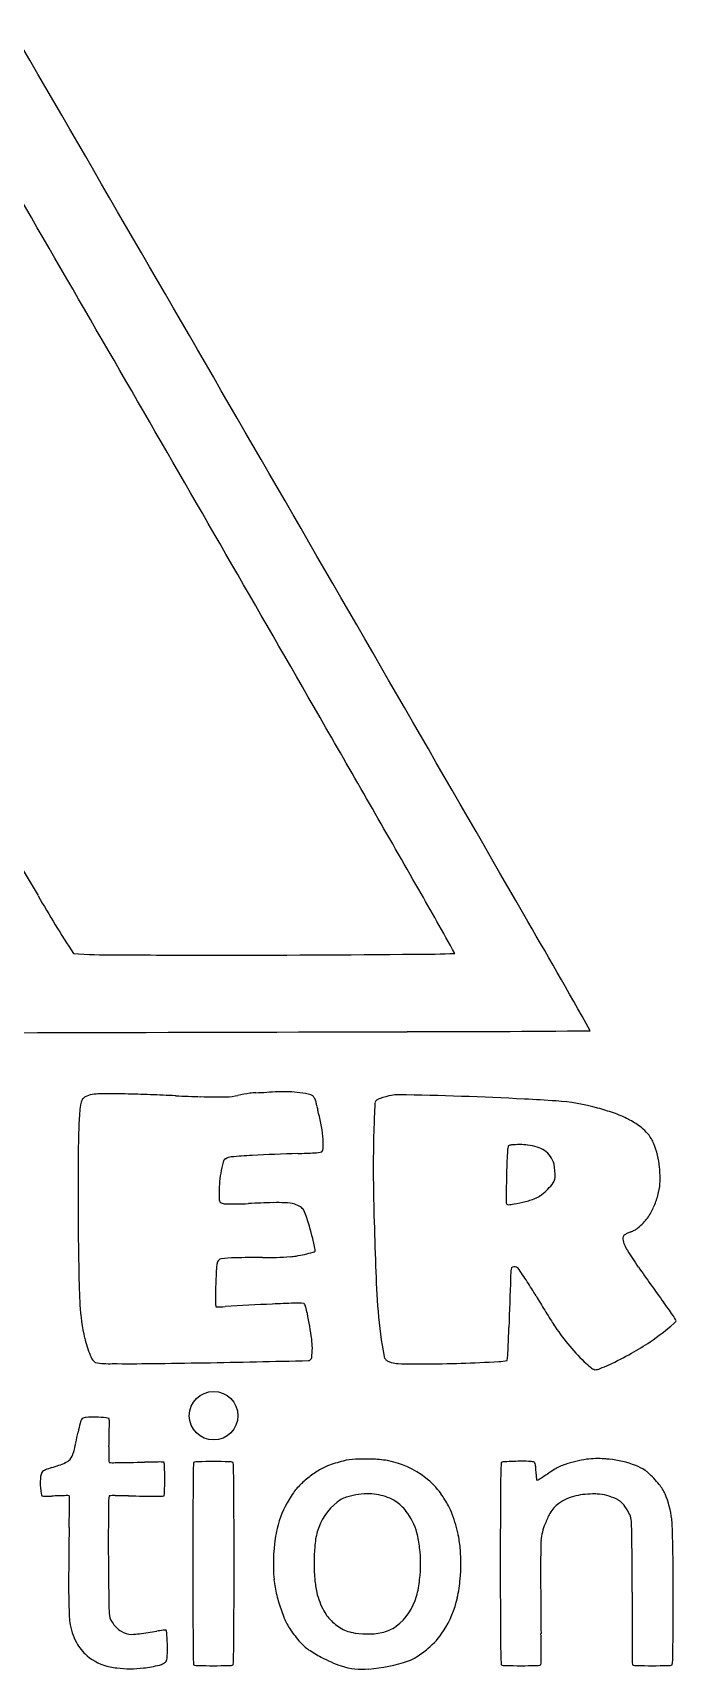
# Model space of a CAD drawing. Extents: x 0.02 to 2.63, y 0.14 to 2.53.
# Drawn here: x 1.756 to 2.634, y 0.143 to 2.376 of the extents above; entities that cross this region are included whole.
import ezdxf

# ---------------------------------------------------------------- set-up
doc = ezdxf.new("R2010")
doc.units = 0
doc.header["$MEASUREMENT"] = 0
doc.layers.add('Arc', color=6, linetype='CONTINUOUS')
doc.layers.add('Circle', color=5, linetype='CONTINUOUS')

msp = doc.modelspace()

# ---------------------------------------------------------------- linework, layer by layer
at = {"layer": 'Arc'}
for centre, radius, start, end in [((-385.4572, -222.308), 447.6576, 29.948657, 30.126501), ((-218.393, -125.406), 254.4186, 29.902455, 30.134125), ((-85.4351, -48.9688), 101.0548, 29.770218, 29.914554), ((28.6379, 17.1058), 31.229, -149.77049, -149.3786), ((-1.0952, -0.7579), 3.908, 28.7212, 30.1871), ((3.0259, 1.9167), 1.4521, -150.3717, -146.7313), ((-9.193, -5.5795), 13.4388, 29.3852, 30.1647), ((1.8589, 1.694), 0.5758, -94.6941, -89.0245), ((1.9864, 13.6958), 12.5781, -90.53608, -89.94758), ((1.9976, 31.3576), 30.2399, -89.99938, -89.46817), ((2.2816, 2.282), 1.163, -90.1627, -87.5132), ((-0.1358, 835.8822), 834.8724, -89.965361, -89.8350914), ((2.2644, 26.0355), 25.0222, -89.99365, -89.42205), ((1.9172, 0.8962), 0.0971, 168.5273, 174.7685), ((1.8375, 0.9132), 0.0156, 147.5743, 171.4999), ((1.8339, 0.9133), 0.0126, 119.383, 139.3777), ((1.8427, 0.8953), 0.0327, 99.4975, 117.4068), ((1.8488, 0.8597), 0.0687, 90.7031, 99.5609), ((1.8606, -0.0642), 0.9928, 88.7454, 90.7336), ((1.8407, -0.9747), 1.9034, 87.7081, 88.7454), ((1.0141, -21.6299), 22.5752, 87.62075, 87.70823), ((2.0463, 3.2146), 2.2908, -92.3793, -91.5174), ((2.0145, 2.0133), 1.089, -91.5174, -89.7047), ((2.0165, 1.0244), 0.1001, -87.9343, -78.6313), ((2.0864, 0.6995), 0.2322, 98.4337, 102.4641), ((2.0625, 0.8583), 0.0716, 91.6577, 98.1567), ((2.0421, 1.5944), 0.6647, -88.4222, -87.1205), ((2.1192, 0.0617), 0.8699, 91.8756, 92.8759), ((2.0992, 0.6704), 0.2608, 88.5579, 91.8822), ((2.1021, 0.7817), 0.1495, 82.8151, 88.5658), ((2.1077, 0.8262), 0.1046, 74.614, 82.8029), ((2.1334, 0.9197), 0.00769, 42.102, 74.4296), ((2.1293, 0.9162), 0.013, 21.404, 41.398), ((2.1115, 0.909), 0.0323, 12.8859, 21.8491), ((1.9958, 0.882), 0.1511, 11.0894, 13.0772), ((3.8767, 0.8354), 1.6557, 177.2123, 178.5389), ((2.2283, 0.9152), 0.00543, 122.9227, 171.8398), ((2.2378, 0.8998), 0.0236, 108.906, 122.0251), ((2.2588, 0.8487), 0.0787, 99.5136, 111.3359), ((2.2541, 0.8779), 0.0492, 89.1313, 99.6923), ((2.193, -3.4987), 4.4262, 86.9684, 89.1997), ((2.2479, -2.4384), 3.3645, 86.2127, 86.9465), ((2.4527, 0.6448), 0.2745, 74.2714, 86.351), ((2.0949, 0.8782), 0.2757, 174.4089, 177.117), ((2.2043, 0.9227), 0.0614, -169.0453, -164.447), ((1.9575, 0.8515), 0.1954, 5.4871, 16.2839), ((2.4445, 0.607), 0.3131, 70.6248, 74.7061), ((2.496, 0.7507), 0.1605, 63.0223, 70.9729), ((2.5273, 0.8094), 0.0939, 52.3995, 63.7788), ((2.4628, 0.8593), 0.6441, 177.0841, 179.4025), ((4.3488, 0.8245), 2.128, 178.5682, -178.3341), ((2.5486, 0.8352), 0.0606, 31.8061, 53.462), ((6.639, 0.7903), 4.8209, 179.1009, -178.3568), ((2.1412, 0.8825), 0.0345, -90.8194, -74.1389), ((2.1464, 0.853), 0.00555, -40.593, -11.7105), ((2.1298, 0.8573), 0.0227, -13.9866, -3.8792), ((2.0775, 0.8611), 0.0751, -4.0526, 6.9027), ((2.7763, 0.8236), 0.3734, 175.7353, 177.9472), ((2.4241, 0.8514), 0.0201, 161.9911, -179.8768), ((2.4098, 0.8468), 0.0119, 91.8344, 113.9555), ((2.4196, 0.7569), 0.1023, 83.3706, 95.6951), ((2.4235, 0.7872), 0.0717, 73.3012, 83.7106), ((2.4345, 0.8224), 0.0348, 36.3281, 73.9202), ((2.561, 0.843), 0.0459, 22.2618, 31.6155), ((2.4903, 0.8162), 0.1215, 5.739, 21.3497), ((2.167, 0.7943), 0.1565, 164.7701, 176.1611), ((2.023, 0.8333), 0.00739, 121.7653, 163.0586), ((2.0284, 0.8261), 0.0163, 94.5793, 124.5029), ((2.0872, 0.2279), 0.6174, 92.9514, 95.5898), ((2.1952, -1.8139), 2.662, 91.6653, 93.0091), ((2.0879, 1.7522), 0.9057, -88.1047, -86.6555), ((3.9209, 0.7792), 1.5189, 177.8181, 179.9735), ((2.4374, 0.8252), 0.0308, 13.739, 35.4126), ((2.3983, 0.818), 0.0705, -2.7836, 11.8845), ((2.459, 0.8131), 0.153, -2.5739, 5.7035), ((2.2387, 0.7899), 0.2283, 176.2599, -178.5278), ((2.3309, 0.9211), 0.1772, -44.6249, -41.0137), ((2.4524, 0.8159), 0.0164, -41.9664, -4.4308), ((2.5376, 0.8104), 0.0743, -16.2665, -3.2376), ((2.0154, 0.7846), 0.00503, -173.9729, -132.1934), ((2.3765, 0.9996), 0.2242, -80.6805, -76.5554), ((2.407, 0.8686), 0.0897, -76.0659, -65.8303), ((2.4288, 0.8188), 0.0353, -64.8861, -55.968), ((2.4185, 0.8336), 0.0534, -55.7665, -43.8398), ((2.4881, 0.8258), 0.1262, -24.4155, -16.6577), ((2.0179, 0.7869), 0.00841, -134.1456, -93.6706), ((2.0308, 1.2012), 0.4229, -91.8194, -87.3027), ((2.1036, -0.1547), 0.9349, 91.1974, 93.2424), ((2.0895, 0.483), 0.297, 87.846, 91.0607), ((2.1, 0.7313), 0.0485, 73.6413, 89.1872), ((2.106, 0.7507), 0.0282, 56.5994, 74.1793), ((2.1122, 0.7613), 0.016, 31.4014, 54.5637), ((2.0805, 0.7447), 0.0518, 17.7224, 28.8005), ((1.6813, 0.6169), 0.471, 13.4812, 17.7441), ((8.0389, 0.9172), 5.8192, -178.47776, -177.79522), ((2.405, 0.78), 0.00288, -177.9832, -92.0168), ((1.6857, 5.1498), 4.4315, -80.6605, -80.5564), ((2.548, 0.7937), 0.0583, -44.7599, -28.4429), ((2.4139, 0.859), 0.2075, -26.6533, -24.3072), ((2.577, 0.7165), 0.0237, 113.4435, 124.1238), ((2.6392, 0.5772), 0.1762, 112.2962, 113.9759), ((2.5468, 0.8024), 0.0672, -67.7035, -63.1758), ((2.5675, 0.7619), 0.0217, -63.5534, -50.6078), ((2.4919, 0.8503), 0.138, -49.6439, -45.0189), ((1.981, 0.6881), 0.163, 10.5615, 13.6895), ((2.1309, 0.7151), 0.0106, -6.4575, 15.5691), ((2.5688, 0.731), 0.00779, 160.4713, -175.4946), ((2.5886, 0.7335), 0.0277, -173.5021, -156.254), ((2.5669, 0.7311), 0.0059, 122.3869, 155.1084), ((2.6155, 0.745), 0.0569, -156.6202, -147.7417), ((3.1077, 1.0597), 0.6412, -147.4313, -145.0279), ((2.5431, 0.648), 0.5377, 174.821, 179.3922), ((2.0169, 0.6954), 0.00929, 137.1382, 173.2218), ((2.0141, 0.6981), 0.00541, 99.3918, 138.0334), ((2.0427, 0.3927), 0.3122, 91.9503, 95.4166), ((2.059, -0.1475), 0.8526, 89.2711, 91.813), ((2.0716, 1.2434), 0.5383, -90.1823, -86.1586), ((2.0983, 0.8108), 0.105, -84.9216, -80.6045), ((2.0869, 0.8847), 0.1798, -80.8519, -73.2669), ((2.137, 0.7195), 0.00716, -76.7245, -51.4476), ((3.7347, 0.743), 1.5115, -178.118, -175.7674), ((2.4139, 0.684), 0.00851, 85.0975, 112.4015), ((2.4143, 0.6877), 0.00484, 43.0922, 86.8154), ((6.0391, 3.1279), 4.2287, -144.8311, -144.0297), ((13.679, 0.2725), 11.2782, 177.9427, 178.2876), ((2.4886, 0.6776), 0.0806, 170.4515, -179.8142), ((2.4124, 0.6874), 0.00486, 111.8061, 132.2329), ((2.1223, 0.4741), 0.3666, 32.6992, 36.2663), ((1.7868, 0.2587), 0.7653, 30.9886, 32.6994), ((2.1967, 0.6635), 0.3767, -178.2597, -176.5124), ((2.2308, 0.6505), 0.2253, 179.1802, -178.0627), ((10.6822, 5.6014), 9.6113, -149.01073, -148.87442), ((2.105, 0.6576), 0.2848, -176.5859, -167.3392), ((2.0195, 0.6422), 0.0139, 177.2139, -162.8921), ((2.0115, 0.7218), 0.0839, -93.6473, -84.9323), ((6.5165, -84.2202), 84.9776, 92.990553, 93.033888), ((2.1496, -0.6093), 1.2527, 91.681, 93.0415), ((2.1179, 0.5861), 0.057, 81.3814, 95.1567), ((2.118, 0.6357), 0.0108, 12.1767, 38.7187), ((2.0284, 0.6079), 0.1046, 11.5896, 16.699), ((1.5134, 0.507), 0.6294, 7.9247, 11.1705), ((2.813, 0.6779), 0.5875, -175.4647, -169.4326), ((3.019, 0.9739), 0.6592, -148.8753, -146.8901), ((1.694, -0.0268), 1.1409, 34.9394, 36.0232), ((2.6003, 0.6034), 0.037, 24.4626, 38.6433), ((0.4242, 0.6682), 1.9824, -2.5953, -1.6962), ((2.7096, 0.7712), 0.2894, -147.0585, -134.0074), ((2.3708, 0.9191), 0.4, -55.3495, -49.4926), ((2.6222, 0.6261), 0.0139, -52.958, -31.8293), ((1.9711, 0.6292), 0.1479, -166.6899, -157.1809), ((2.049, 0.5813), 0.0887, -8.1008, 8.1008), ((2.4207, 0.8529), 0.3172, -61.3011, -55.9659), ((1.8748, 0.5895), 0.0439, -156.2173, -147.0138), ((1.8495, 0.5727), 0.0135, -148.3953, -126.0585), ((1.8602, 0.6748), 0.1145, -99.3471, -87.6677), ((1.8889, 2.9225), 2.3622, -90.5837, -89.2776), ((1.8246, 9.3213), 8.7613, -89.38443, -88.91796), ((1.5325, 24.9774), 24.4202, -88.92648, -88.59177), ((2.1325, 0.5677), 0.00315, -88.0541, -66.2786), ((2.1317, 0.5696), 0.0052, -65.8785, -9.3368), ((2.2432, 0.5717), 0.00791, -168.6847, -138.198), ((2.2466, 0.5749), 0.0126, -137.8405, -117.6276), ((2.2516, 0.5841), 0.0231, -118.0057, -105.9086), ((2.2559, 0.5986), 0.0382, -106.0438, -91.4861), ((2.2828, 1.5254), 0.9654, -91.6555, -89.6221), ((2.2798, 2.5015), 1.9415, -89.7259, -86.6908), ((2.3913, 0.6166), 0.0534, -89.3281, -76.8659), ((2.3303, 0.5781), 0.0743, -10.4359, 0.234), ((2.5886, 0.6449), 0.1145, -134.3364, -128.5735), ((2.4759, 0.6985), 0.1546, -69.5059, -64.5702), ((2.3389, 0.9914), 0.478, -64.8126, -60.6718), ((2.5282, 0.5676), 0.0164, -131.9204, -108.6476), ((2.5226, 0.5703), 0.0182, -88.893, -65.7738), ((2.0213, 0.4271), 0.2069, 165.4191, 168.9162), ((1.835, 0.4768), 0.0142, 142.7879, 170.5415), ((1.8296, 0.4741), 0.0128, 92.2418, 117.5095), ((1.8399, 0.3467), 0.1406, 83.2328, 94.404), ((1.856, 0.4748), 0.0115, 67.4288, 87.545), ((-0.7478, 0.5133), 2.6089, -1.4573, -0.7572), ((1.8357, 0.4806), 0.0252, -4.0251, 11.123), ((1.6592, 0.4849), 0.1594, -16.9064, -11.8806), ((0.725, 0.6863), 1.115, -12.1242, -11.3508), ((2.4901, 0.4308), 0.6301, 178.5304, 179.8587), ((1.7679, 0.4963), 0.0784, -72.0877, -64.8476), ((1.793, 0.4439), 0.0203, -66.2458, -43.8324), ((1.7856, 0.4454), 0.0269, -35.1627, -14.6067), ((1.8851, 0.4305), 0.0252, 175.9749, -168.877), ((1.8664, 0.4628), 0.0376, -99.1391, -86.5879), ((1.8249, 4.5897), 4.1646, -89.3982, -88.8452), ((1.9292, -0.5758), 1.0019, 90.1136, 91.1656), ((1.9294, 0.3886), 0.0376, 80.8609, 93.4121), ((1.9191, 0.4209), 0.017, -1.2963, 16.3587), ((2.4087, 0.4009), 0.4337, 176.7286, -179.4183), ((1.9812, 0.4041), 0.0223, 88.6058, 104.3165), ((2.0028, -0.0806), 0.5074, 87.6236, 92.3764), ((2.0244, 0.4041), 0.0223, 75.6835, 91.3942), ((1.5968, 0.4009), 0.4337, -0.5816, 3.2714), ((2.2256, 0.2441), 0.189, 104.0638, 110.8558), ((2.198, 0.3596), 0.0703, 91.2276, 105.1229), ((2.2091, -0.0043), 0.4344, 88.7671, 91.6521), ((2.2165, 0.2836), 0.1464, 80.7333, 89.2716), ((2.2185, 0.3108), 0.1192, 52.0057, 79.5664), ((2.8282, 0.4009), 0.4337, 176.7286, -179.4183), ((2.4002, 0.4099), 0.0165, 90.0102, 107.6922), ((2.4215, 0.1004), 0.3267, 89.5702, 93.7385), ((2.4236, 0.2587), 0.1685, 86.0928, 89.8979), ((2.4353, 0.4123), 0.0145, 67.7188, 90.8166), ((2.4357, 0.4219), 0.00639, 3.7282, 36.4657), ((2.5349, 0.2705), 0.161, 98.2342, 108.9127), ((2.5268, 0.3102), 0.1206, 85.5187, 97.1655), ((2.523, 0.2566), 0.1744, 83.6252, 85.6375), ((2.5295, 0.2938), 0.1367, 68.8909, 84.6172), ((1.8236, 0.3989), 0.057, 172.6121, -179.3466), ((1.7819, 0.4049), 0.0149, 151.8135, 174.6044), ((1.7777, 0.4045), 0.0116, 110.4097, 140.5527), ((1.8055, 0.3425), 0.0795, 107.0944, 113.5842), ((1.519, 1.2541), 0.876, -72.5218, -71.8435), ((1.5751, 0.4028), 0.3614, -2.8133, 2.8133), ((2.2345, 0.2755), 0.1648, 126.4149, 132.4864), ((2.3555, 0.1127), 0.3676, 125.1704, 126.5263), ((2.1844, 0.3524), 0.0731, 110.8593, 123.7477), ((2.2288, 0.3226), 0.1036, 35.3985, 52.4383), ((2.386, 0.4138), 0.0566, 2.599, 8.6668), ((2.0327, 0.395), 0.4105, 2.041, 2.9776), ((2.5286, 0.4122), 0.0857, -178.2649, -174.5209), ((2.4474, 0.4038), 0.00418, 177.1085, -144.6609), ((2.4436, 0.4067), 0.00529, -85.5541, -51.1638), ((1.9609, 1.16), 0.8999, -57.3126, -56.3041), ((2.5653, 0.2522), 0.1906, 120.6171, 123.4713), ((2.51, 0.3434), 0.084, 108.9488, 119.781), ((2.5602, 0.3698), 0.0547, 55.2053, 70.1823), ((2.5695, 0.3834), 0.0382, 47.9207, 54.9967), ((2.5185, 0.3227), 0.1175, 38.1909, 49.2839), ((1.8649, 0.3987), 0.0984, -179.7807, -170.9133), ((1.7769, 0.384), 0.00917, -174.6607, -153.2808), ((1.772, 0.391), 0.0116, -106.2299, -84.6545), ((1.7721, 0.622), 0.2425, -89.7811, -87.632), ((1.823, -0.6125), 0.993, 91.2125, 92.3546), ((1.803, 0.3688), 0.0116, 73.7701, 95.3455), ((1.7253, 0.3717), 0.0814, -3.0528, 5.7279), ((1.9363, 0.3696), 0.0766, 172.2944, -178.6712), ((1.8664, 0.3427), 0.0376, 86.5879, 99.1391), ((1.8666, -0.6217), 1.0019, 88.8344, 89.8864), ((1.971, 4.5438), 4.1646, -91.1548, -90.6018), ((1.9294, 0.417), 0.0376, -93.4121, -80.8609), ((1.9191, 0.3847), 0.017, -16.3587, 1.2963), ((15.4964, 0.2875), 13.5218, 179.53796, -179.53796), ((-11.4908, 0.2875), 13.5218, -0.46204, 0.46204), ((2.2475, 0.2895), 0.1654, 145.1274, 148.8471), ((2.1818, 0.334), 0.0861, 132.9106, 144.4366), ((2.2132, 0.287), 0.0957, 88.4748, 106.5427), ((2.2141, 0.3118), 0.071, 78.2829, 88.6392), ((2.2167, 0.3174), 0.0649, 57.773, 79.5452), ((2.2032, 0.3022), 0.1362, 28.1312, 36.1711), ((15.9158, 0.2875), 13.5218, 179.53796, -179.53796), ((2.5132, 0.3093), 0.0725, 102.7596, 113.0334), ((2.5212, 0.2732), 0.1094, 89.1026, 102.6542), ((2.5228, 0.3259), 0.0567, 83.239, 89.9278), ((2.5207, 0.3097), 0.0731, 62.1337, 83.0762), ((2.5612, 0.3558), 0.0635, 25.006, 38.584), ((2.5134, 0.3364), 0.115, 5.9929, 23.694), ((-2.1175, 0.4094), 3.9242, -1.059, -0.6138), ((6.0131, 0.3129), 4.1537, 179.2419, -178.721), ((2.2257, 0.3023), 0.1401, 148.7421, 166.3392), ((2.2216, 0.3088), 0.0803, 128.5799, 164.0153), ((2.1997, 0.3334), 0.0474, 106.9143, 126.5133), ((2.2182, 0.3222), 0.0601, 38.1084, 56.4961), ((2.1992, 0.3075), 0.084, 15.0948, 38.0326), ((2.2535, 0.3287), 0.0794, 19.1975, 28.3555), ((2.502, 0.3324), 0.0468, 127.1625, 149.5354), ((2.506, 0.3264), 0.0539, 113.0175, 126.6664), ((2.5468, 0.3582), 0.018, 51.3836, 63.2228), ((2.5409, 0.3511), 0.0273, 35.1901, 51.1059), ((2.4993, 0.32), 0.0791, 25.9398, 36.2531), ((6.2393, 0.2561), 4.434, 178.9552, -179.9573), ((2.2832, 0.2922), 0.1984, 167.4291, 171.4536), ((2.1199, 0.279), 0.222, 12.2145, 19.9736), ((2.5303, 0.3111), 0.0812, 157.8189, 174.3552), ((2.5432, 0.3103), 0.0934, 150.689, 160.3437), ((2.5456, 0.3432), 0.0274, 4.0631, 24.5995), ((0.6377, 0.2871), 1.9361, 0.3765, 1.7167), ((2.4925, 0.334), 0.1361, 2.3674, 6.0999), ((0.8923, 0.2722), 1.7375, 0.7732, 2.2242), ((2.3194, 0.2871), 0.2349, 171.5247, -174.8417), ((2.2425, 0.3039), 0.1017, 164.5903, 176.3014), ((2.1414, 0.2939), 0.1434, 6.0621, 14.348), ((2.2099, 0.298), 0.1299, 3.6228, 12.4277), ((4.228, 0.28), 1.779, 178.8852, -179.8844), ((2.5112, 0.3132), 0.0619, 174.4984, 178.691), ((2.4145, 0.2888), 0.2744, 175.476, -175.2186), ((2.1037, 0.2875), 0.1816, -6.8087, 6.8087), ((2.0827, 0.288), 0.2576, -4.6991, 4.0707), ((-3.0037, 0.2565), 5.5776, -0.0826, 0.4455), ((-1.5464, 0.2374), 4.1764, -0.5317, 0.7984), ((15.3859, 0.326), 12.937, -179.78008, -179.40741), ((2.7485, 0.2557), 0.9432, -179.8245, -177.5042), ((2.2025, 0.2755), 0.1175, -175.3635, -170.0423), ((2.246, 0.2834), 0.1617, -169.95, -162.1851), ((2.2956, 0.2792), 0.1551, -175.1006, -168.491), ((2.2407, 0.2714), 0.0998, -166.5403, -150.9113), ((2.1452, 0.2797), 0.1395, -15.2794, -5.6605), ((2.1579, 0.2813), 0.182, -12.8018, -4.5492), ((54.1569, 0.1422), 51.5831, 179.88198, 179.97581), ((2.4245, 0.3384), 0.3485, -162.5556, -158.9475), ((2.205, 0.2638), 0.0776, -52.6676, -15.5546), ((2.2006, 0.2706), 0.1381, -32.8555, -12.4109), ((1.8781, 0.2181), 0.072, -177.1639, -171.4104), ((1.8946, 0.2208), 0.0887, -171.2936, -152.4921), ((1.8853, 0.2215), 0.0249, -176.8813, -146.2488), ((1.8989, 0.2295), 0.0407, -147.538, -122.462), ((2.1636, 0.2377), 0.0687, -159.1607, -144.4673), ((2.2006, 0.248), 0.0534, -151.9772, -141.8313), ((2.2081, 0.2538), 0.0628, -141.8916, -123.7727), ((2.2033, 0.2461), 0.0538, -124.0693, -103.2044), ((2.2209, 0.2456), 0.0535, -77.5948, -54.3732), ((1.8665, 0.2056), 0.0567, -153.0494, -129.5576), ((1.8905, 0.2147), 0.0237, -124.4789, -88.9196), ((1.8865, 0.3133), 0.1224, -87.9192, -82.8223), ((1.7969, 0.9774), 0.7926, -82.3922, -80.6628), ((1.9626, -0.0281), 0.2265, 97.2003, 99.4346), ((1.9363, 0.1878), 0.00914, 78.076, 103.1633), ((1.9257, 0.1919), 0.0134, 1.2687, 21.2272), ((1.7174, 0.1712), 0.2227, -0.1865, 5.3974), ((2.2583, 0.3006), 0.1825, -145.6807, -138.7482), ((2.1683, 0.2223), 0.0632, -138.286, -124.3647), ((2.2128, 0.2955), 0.104, -102.0883, -79.1156), ((2.2308, 0.2501), 0.1015, -50.6552, -32.3378), ((-0.3414, 0.1617), 2.7911, 0.0002, 0.6259), ((0.5404, 0.2154), 2.0895, -1.4206, -0.4583), ((1.8758, 0.215), 0.0699, -130.4713, -101.5277), ((1.925, 0.1602), 0.0146, -25.6211, -1.1558), ((1.8256, 0.1701), 0.1145, -5.0937, 0.2073), ((2.4087, 0.1741), 0.4337, 179.4184, -176.7286), ((1.5968, 0.1741), 0.4337, -3.2714, 0.5817), ((2.2868, 0.4086), 0.284, -122.8901, -118.8651), ((2.2312, 0.3084), 0.1693, -118.7389, -108.629), ((2.2508, 0.206), 0.0542, -70.7115, -57.5055), ((2.2151, 0.2639), 0.1222, -57.9423, -49.0858), ((2.8282, 0.1741), 0.4337, 179.4184, -176.7286), ((2.3685, 0.1583), 0.0813, -6.3698, 2.4125), ((2.6813, 0.1604), 0.1076, 178.0929, -174.0831), ((2.5239, 0.1623), 0.1054, -7.1017, 0.6679), ((1.8856, 0.2731), 0.1288, -100.6462, -96.5634), ((1.8893, 0.3081), 0.164, -96.4593, -83.5901), ((1.8957, 0.2674), 0.1228, -84.4315, -74.2673), ((1.9183, 0.1857), 0.0381, -73.6836, -64.474), ((1.9308, 0.1604), 0.00984, -66.4331, -41.3116), ((1.9812, 0.1709), 0.0223, -104.3165, -88.6058), ((2.0028, 0.6556), 0.5074, -92.3764, -87.6236), ((2.0244, 0.1709), 0.0223, -91.3942, -75.6835), ((2.2062, 0.2389), 0.0955, -107.7306, -84.9498), ((2.1981, 0.3617), 0.2186, -85.6741, -71.1415), ((2.4006, 0.1709), 0.0223, -104.3165, -88.6058), ((2.4222, 0.6556), 0.5074, -92.3764, -87.6236), ((2.4438, 0.1709), 0.0223, -91.3942, -75.6835), ((2.5798, 0.1703), 0.0217, -104.7226, -88.5708), ((2.6012, 0.6419), 0.4937, -92.4172, -87.5361), ((2.623, 0.1708), 0.0222, -91.3336, -75.6205)]:
    msp.add_arc(centre, radius, start, end, dxfattribs=at)
at = {"layer": 'Circle'}
msp.add_circle((2.003, 0.4893), 0.0331, dxfattribs=at)

doc.saveas('drawing.dxf')
